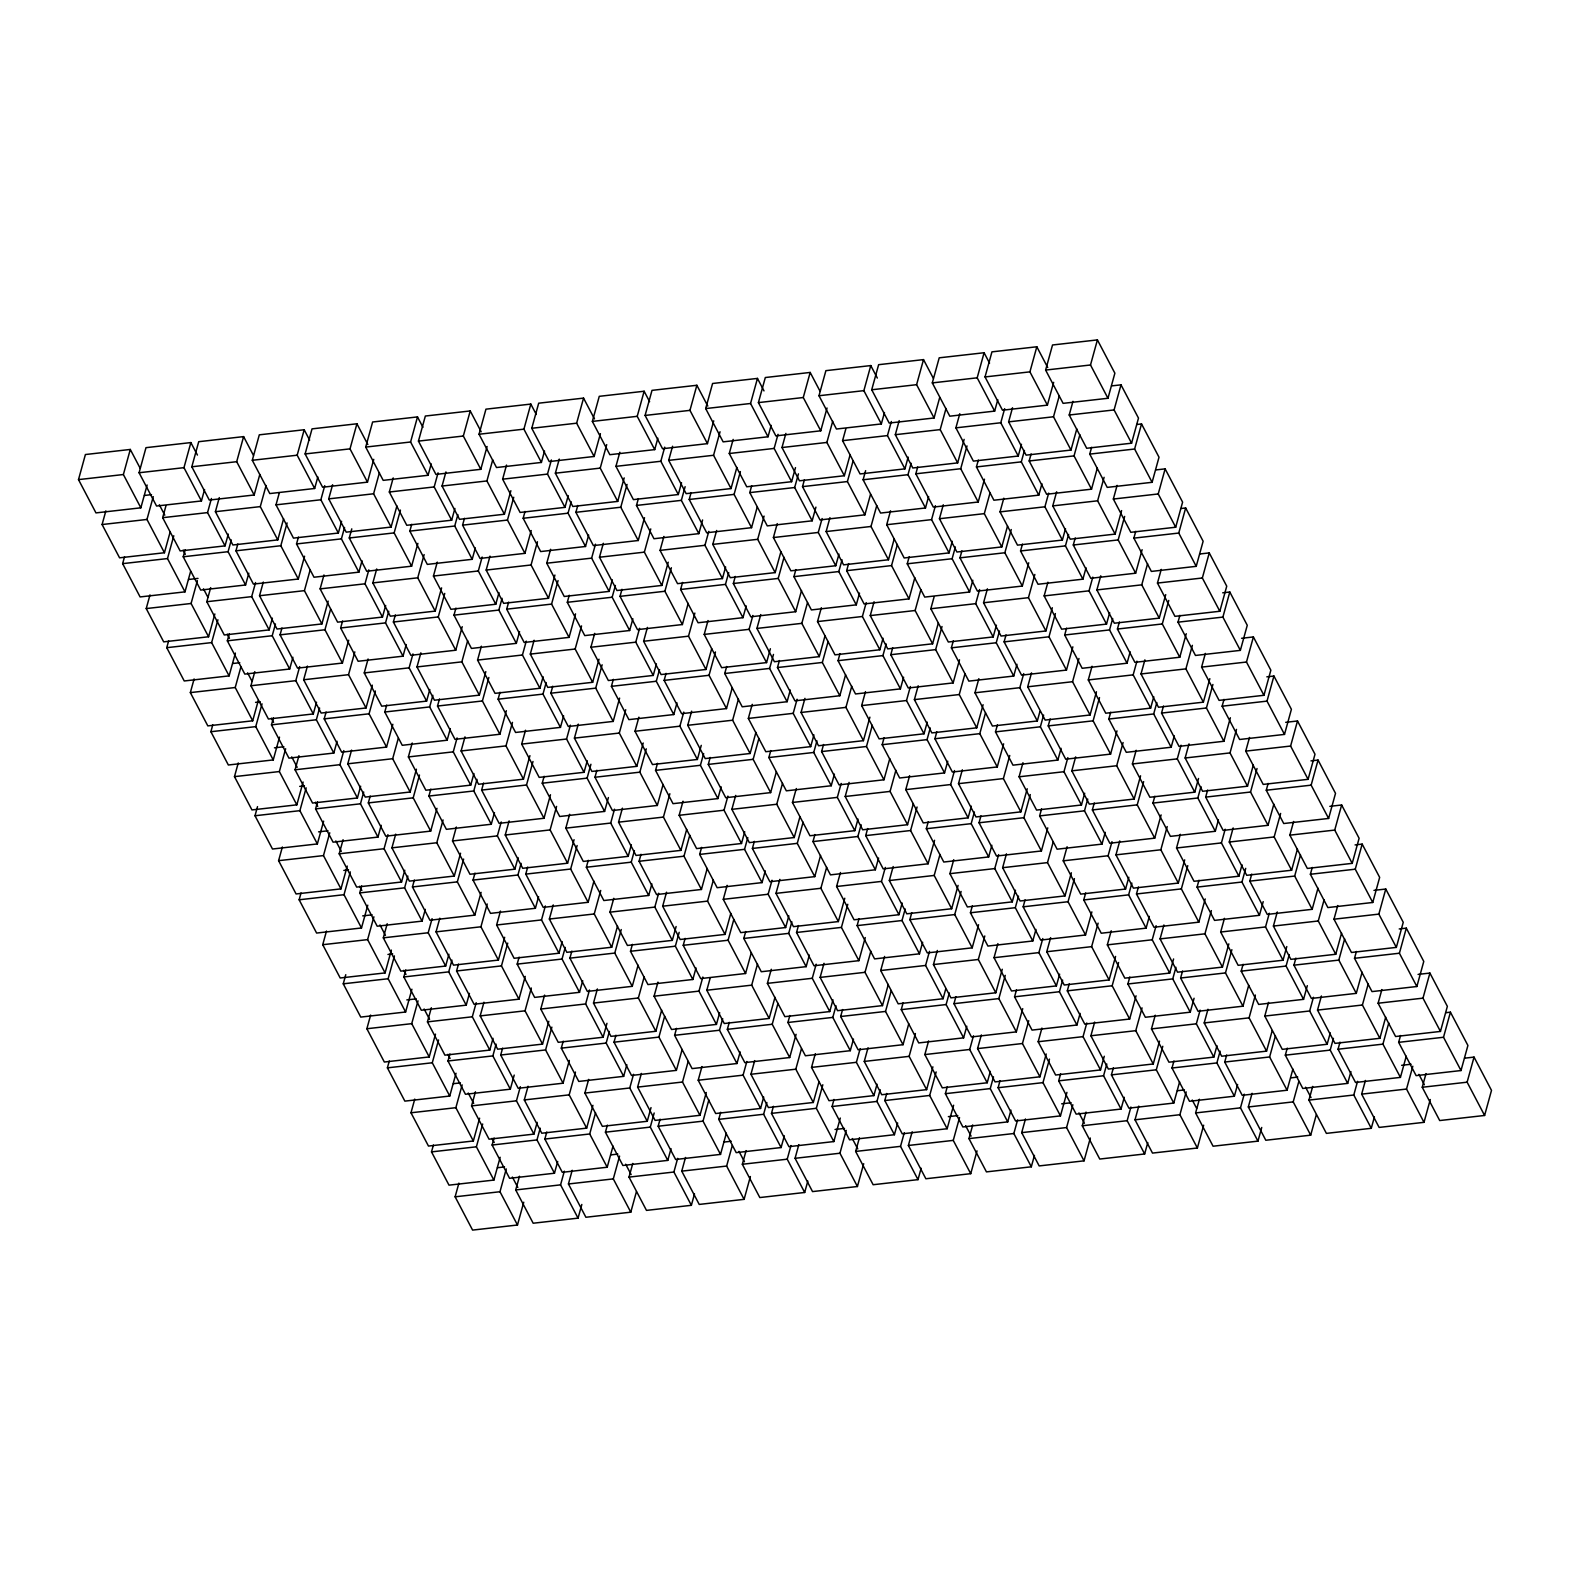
<?xml version="1.0" encoding="UTF-8"?>
<svg xmlns="http://www.w3.org/2000/svg" width="1570" height="1570" viewBox="0 0 1570 1570"><rect width="100%" height="100%" fill="white"/><g stroke="black" fill="none" stroke-linecap="round" stroke-linejoin="round"><path stroke-width="1.5" d="M147.129 485.012L140.849 507.816L95.966 512.899L78.5 479.615L85.408 454.535L130.29 449.452L140.123 468.174M170.09 532.21L164.438 552.738L119.575 557.821L102.089 524.537L105.857 510.858M140.849 507.816L123.382 474.533L130.29 449.452M204.571 489.546L201.431 500.948L156.568 506.031L139.082 472.747L145.99 447.666L190.873 442.583L197.427 455.064M190.637 571.323L184.985 591.851L140.103 596.934L122.637 563.65L124.521 556.801M164.438 552.738L146.972 519.454L153.252 496.65M228.278 534.114L225.04 545.869L180.157 550.952L162.672 517.688L165.91 505.933M201.431 500.948L183.965 467.664L190.873 442.583M214.855 613.968L208.575 636.772L163.692 641.855L146.226 608.571L149.994 594.893M259.815 474.454L254.163 494.982L209.301 500.065L191.815 466.781L198.723 441.7L243.605 436.617L253.437 455.339M184.985 591.851L167.499 558.567L173.779 535.762M248.806 573.227L245.568 584.982L200.685 590.065L183.219 556.781L185.162 549.736M235.382 653.081L229.102 675.885L184.239 680.968L166.754 647.684L168.638 640.835M225.04 545.869L207.554 512.605L211.44 498.495M283.601 518.748L277.772 539.903L232.89 544.986L215.404 511.702L219.29 497.592M208.575 636.772L191.089 603.488L197.369 580.684M254.163 494.982L236.697 461.698L243.605 436.617M272.395 618.148L269.157 629.904L224.274 634.986L206.808 601.722L210.694 587.612M317.846 476.927L314.648 488.486L269.785 493.569L252.299 460.285L259.305 434.831L304.188 429.748L309.643 440.149M245.568 584.982L228.082 551.698L231.32 539.943M258.363 700.279L252.691 720.807L207.829 725.889L190.343 692.606L194.111 678.927M304.58 556.212L298.3 579.016L253.418 584.099L235.951 550.815L237.835 543.966M229.102 675.885L211.636 642.601L217.916 619.797M277.772 539.903L260.286 506.619L266.115 485.464M292.923 657.261L289.685 669.016L244.822 674.099L227.336 640.815L229.279 633.77M279.519 737.115L273.239 759.919L228.356 765.002L210.89 731.718L212.774 724.869M341.593 521.279L338.355 533.035L293.472 538.117L276.006 504.853L279.244 493.098M269.157 629.904L251.691 596.639L255.576 582.529M314.648 488.486L297.181 455.202L304.188 429.748M328.169 601.133L321.889 623.938L277.007 629.02L259.541 595.736L263.309 582.058M252.691 720.807L235.225 687.523L240.877 667.014M373.758 459.343L367.478 482.147L322.615 487.23L305.129 453.946L312.037 428.865L356.92 423.782L367.851 444.585M298.3 579.016L280.814 545.732L287.094 522.928M316.532 702.183L313.293 713.938L268.411 719.021L250.925 685.756L254.811 671.646M362.022 560.745L358.882 572.147L314 577.23L296.534 543.946L298.418 537.117M289.685 669.016L272.218 635.732L275.457 623.977M303.108 782.037L296.828 804.841L251.946 809.924L234.48 776.64L238.248 762.961M348.697 640.246L342.417 663.05L297.554 668.133L280.068 634.849L281.952 628M273.239 759.919L255.753 726.635L262.033 703.831M338.355 533.035L320.869 499.77L324.754 485.66M396.916 505.913L391.087 527.069L346.205 532.152L328.719 498.867L332.604 484.757M321.889 623.938L304.423 590.654L310.075 570.145M337.059 741.295L333.821 753.051L288.939 758.133L271.473 724.849L273.415 717.804M367.478 482.147L350.012 448.863L356.92 423.782M323.636 821.149L317.356 843.934L272.493 849.017L255.007 815.752L257.519 806.627M385.671 605.47L382.472 617.069L337.609 622.152L320.123 588.887L323.969 574.954M313.293 713.938L295.808 680.673L299.693 666.563M431.22 463.876L428.08 475.278L383.198 480.361L365.712 447.077L372.62 421.996L417.502 416.913L422.958 427.315M358.882 572.147L341.416 538.863L344.556 527.461M372.306 685.168L366.026 707.972L321.143 713.055L303.658 679.771L307.426 666.092M296.828 804.841L279.362 771.557L285.642 748.753M417.895 543.377L411.615 566.181L366.732 571.264L349.266 537.98L351.778 528.855M342.417 663.05L324.951 629.766L330.603 609.238M360.649 786.217L357.411 797.972L312.548 803.055L295.062 769.771L298.948 755.68M391.087 527.069L373.601 493.785L379.43 472.629M406.218 644.563L403.019 656.182L358.137 661.264L340.651 627.98L342.574 621.014M333.821 753.051L316.355 719.766L319.593 708.011M347.245 866.071L340.965 888.875L296.082 893.958L278.596 860.674L282.364 846.995M392.834 724.28L386.554 747.084L341.671 752.167L324.205 718.883L326.089 712.034M317.356 843.934L299.89 810.669L306.17 787.865M454.908 508.444L451.669 520.2L406.787 525.283L389.321 492.018L393.207 477.908M382.472 617.069L365.005 583.804L368.832 569.871M428.08 475.278L410.594 441.994L417.502 416.913M441.602 587.886L435.204 611.103L390.322 616.186L372.855 582.902L376.702 568.968M366.026 707.972L348.54 674.688L354.82 651.884M381.196 825.329L377.958 837.085L333.075 842.168L315.59 808.884L317.533 801.838M487.092 446.508L480.812 469.312L435.93 474.395L418.444 441.111L425.352 416.03L470.235 410.947L481.166 431.75M411.615 566.181L394.149 532.897L400.428 510.093M367.772 905.183L361.492 927.968L316.61 933.051L299.144 899.787L301.028 892.938M429.807 689.505L426.608 701.103L381.726 706.186L364.26 672.922L368.087 658.988M357.411 797.972L339.944 764.688L343.83 750.597M475.337 547.91L472.197 559.312L427.315 564.395L409.849 531.111L411.733 524.282M403.019 656.182L385.533 622.897L388.732 611.279M416.423 769.202L410.143 792.006L365.26 797.089L347.794 763.805L351.562 750.126M340.965 888.875L323.479 855.591L329.759 832.787M462.228 626.685L455.751 650.215L410.869 655.298L393.383 622.014L395.326 614.949M386.554 747.084L369.068 713.801L375.348 690.996M451.669 520.2L434.183 486.935L438.069 472.825M404.785 870.251L401.547 882.006L356.665 887.089L339.198 853.805L343.084 839.714M510.878 490.723L504.402 514.234L459.519 519.317L442.053 486.033L445.939 471.922M435.204 611.103L417.738 577.819L424.135 554.602M450.335 728.598L447.136 740.216L402.254 745.299L384.787 712.015L386.711 705.048M377.958 837.085L360.472 803.801L363.71 792.045M391.362 950.105L385.082 972.909L340.199 977.992L322.733 944.708L326.501 931.03M480.812 469.312L463.327 436.028L470.235 410.947M436.97 808.314L430.69 831.099L385.808 836.182L368.322 802.918L370.206 796.068M361.492 927.968L344.007 894.704L350.287 871.899M498.985 592.636L495.786 604.234L450.924 609.317L433.438 576.053L437.284 562.119M426.608 701.103L409.122 667.839L412.969 653.905M544.535 451.041L541.395 462.443L496.512 467.526L479.046 434.242L485.954 409.162L530.817 404.079L536.292 414.48M472.197 559.312L454.731 526.029L457.871 514.626M485.817 671.626L479.341 695.137L434.458 700.22L416.992 666.936L420.878 652.826M410.143 792.006L392.677 758.722L398.329 738.214M425.313 909.364L422.075 921.119L377.192 926.202L359.726 892.918L361.669 885.872M531.209 530.542L524.929 553.346L480.047 558.429L462.581 525.145L464.465 518.296M455.751 650.215L438.265 616.932L444.742 593.421M411.909 989.218L405.609 1012.002L360.747 1017.085L343.261 983.821L345.773 974.695M473.924 773.539L470.725 785.137L425.862 790.22L408.377 756.936L412.223 743.003M401.547 882.006L384.061 848.722L387.947 834.632M504.402 514.234L486.916 480.95L492.745 459.794M519.572 631.591L516.334 643.347L471.451 648.43L453.985 615.146L455.928 608.1M447.136 740.216L429.67 706.932L432.869 695.314M460.56 853.236L454.279 876.04L409.397 881.123L391.931 847.839L395.699 834.161M385.082 972.909L367.615 939.625L373.896 916.821M506.345 710.719L499.868 734.25L454.986 739.333L437.52 706.049L439.463 698.984M430.69 831.099L413.204 797.835L419.484 775.03M568.222 495.61L564.984 507.365L520.102 512.448L502.635 479.184L506.521 465.073M495.786 604.234L478.32 570.97L482.147 557.036M448.902 954.285L445.664 966.041L400.801 971.123L383.315 937.839L387.201 923.749M541.395 462.443L523.909 429.159L530.817 404.079M554.916 575.052L548.519 598.268L503.656 603.351L486.17 570.067L490.017 556.133M479.341 695.137L461.855 661.853L467.683 640.697M494.471 812.632L491.273 824.25L446.39 829.333L428.924 796.049L430.828 789.082M422.075 921.119L404.609 887.835L407.847 876.08M600.407 433.673L594.127 456.477L549.245 461.56L531.779 428.276L538.687 403.196L583.549 398.113L594.481 418.915M435.498 1034.139L429.218 1056.944L384.336 1062.026L366.87 1028.743L370.638 1015.064M524.929 553.346L507.463 520.062L513.743 497.258M481.087 892.349L474.807 915.133L429.925 920.216L412.459 886.952L414.343 880.103M405.609 1012.002L388.143 978.738L394.423 955.934M543.102 676.729L539.923 688.268L495.041 693.351L477.574 660.087L481.382 646.212M470.725 785.137L453.259 751.853L457.086 737.92M588.652 535.076L585.512 546.478L540.649 551.561L523.163 518.277L525.047 511.447M516.334 643.347L498.848 610.063L502.086 598.307M529.934 755.661L523.458 779.171L478.595 784.254L461.109 750.97L464.995 736.86M454.279 876.04L436.794 842.756L443.074 819.952M469.45 993.398L466.212 1005.153L421.329 1010.236L403.843 976.952L405.786 969.907M575.542 613.85L569.066 637.381L524.184 642.464L506.698 609.18L508.641 602.115M499.868 734.25L482.402 700.966L488.878 677.455M564.984 507.365L547.498 474.101L551.384 459.99M456.026 1073.252L449.746 1096.037L404.864 1101.12L387.397 1067.855L389.281 1061.006M518.061 857.573L514.862 869.172L469.979 874.255L452.513 840.97L456.34 827.037M445.664 966.041L428.198 932.757L432.084 918.666M624.193 477.888L617.716 501.399L572.834 506.482L555.368 473.198L559.254 459.088M548.519 598.268L531.053 564.984L537.45 541.768M563.63 715.822L560.451 727.381L515.588 732.464L498.102 699.18L500.006 692.252M491.273 824.25L473.787 790.966L476.986 779.348M504.677 937.27L498.397 960.075L453.534 965.158L436.048 931.873L439.816 918.195M594.127 456.477L576.641 423.193L583.549 398.113M429.218 1056.944L411.733 1023.66L418.012 1000.855M550.481 794.754L544.005 818.264L499.123 823.347L481.637 790.083L483.58 783.018M474.807 915.133L457.341 881.869L463.621 859.065M612.3 579.801L609.121 591.399L564.238 596.482L546.753 563.218L550.599 549.284M539.923 688.268L522.437 655.004L526.264 641.129M657.85 438.207L654.71 449.609L609.827 454.692L592.361 421.408L599.269 396.327L644.132 391.244L649.607 401.645M493.039 1038.32L489.801 1050.075L444.918 1055.158L427.452 1021.874L431.338 1007.763M585.512 546.478L568.046 513.194L571.186 501.792M599.014 659.204L592.655 682.302L547.773 687.385L530.307 654.101L534.114 640.246M523.458 779.171L505.991 745.887L512.468 722.377M538.588 896.666L535.39 908.284L490.527 913.367L473.041 880.083L474.964 873.116M466.212 1005.153L448.726 971.869L451.964 960.114M644.524 517.707L638.244 540.512L593.381 545.595L575.896 512.311L577.78 505.462M479.615 1118.174L473.335 1140.978L428.473 1146.061L410.987 1112.777L414.755 1099.098M569.066 637.381L551.58 604.097L558.057 580.586M525.224 976.383L518.944 999.168L474.061 1004.25L456.576 970.986L458.46 964.137M449.746 1096.037L432.28 1062.772L438.56 1039.968M587.239 760.763L584.04 772.303L539.177 777.385L521.691 744.101L525.518 730.246M514.862 869.172L497.376 835.888L501.222 821.954M617.716 501.399L600.231 468.115L606.707 444.604M632.887 618.757L629.648 630.512L584.766 635.595L567.3 602.311L569.243 595.265M560.451 727.381L542.985 694.097L546.164 682.558M574.07 839.695L567.594 863.206L522.712 868.288L505.246 835.005L509.131 820.894M498.397 960.075L480.93 926.791L487.21 903.986M514.214 1075.077L510.329 1089.188L465.466 1094.27L447.98 1060.986L449.923 1053.941M619.62 698.081L613.183 721.415L568.32 726.498L550.834 693.214L552.758 686.208M544.005 818.264L526.519 785L532.995 761.489M681.537 482.775L678.299 494.53L633.416 499.613L615.95 466.349L619.836 452.238M609.121 591.399L591.635 558.135L595.481 544.201M500.163 1157.286L493.883 1180.071L449 1185.154L431.514 1151.889L433.399 1145.04M562.178 941.607L558.979 953.206L514.116 958.289L496.63 925.005L500.477 911.071M654.71 449.609L637.224 416.325L644.132 391.244M489.801 1050.075L472.315 1016.791L476.201 1002.7M668.231 562.217L661.833 585.433L616.971 590.516L599.485 557.232L603.331 543.298M592.655 682.302L575.169 649.018L581.548 625.92M608.395 797.56L604.587 811.415L559.705 816.498L542.239 783.214L544.142 776.286M535.39 908.284L517.923 875L521.122 863.382M713.722 420.838L707.442 443.643L662.56 448.726L645.093 415.442L652.001 390.361L696.864 385.278L707.795 406.08M548.813 1021.305L542.533 1044.109L497.651 1049.192L480.185 1015.908L483.952 1002.229M638.244 540.512L620.778 507.228L627.058 484.423M473.335 1140.978L455.869 1107.694L462.149 1084.89M593.951 881.143L588.122 902.299L543.24 907.381L525.773 874.117L527.716 867.052M518.944 999.168L501.458 965.903L507.738 943.099M656.417 663.894L653.238 675.434L608.355 680.516L590.889 647.252L594.696 633.377M584.04 772.303L566.574 739.019L570.401 725.163M702.595 519.964L698.827 533.643L653.964 538.726L636.478 505.442L638.362 498.612M537.156 1122.354L533.918 1134.109L489.055 1139.192L471.569 1105.908L475.455 1091.798M629.648 630.512L612.163 597.228L615.401 585.473M643.209 743.003L636.772 766.337L591.91 771.419L574.424 738.135L578.29 724.143M567.594 863.206L550.108 829.922L556.585 806.411M582.725 980.701L579.526 992.318L534.644 997.401L517.178 964.117L519.081 957.15M510.329 1089.188L492.862 1055.903L496.1 1044.148M688.209 603.371L682.381 624.546L637.498 629.629L620.032 596.345L621.975 589.28M523.752 1202.208L517.472 1225.012L472.59 1230.095L455.123 1196.811L458.891 1183.132M613.183 721.415L595.717 688.131L602.134 664.797M678.299 494.53L660.833 461.266L664.718 447.156M569.341 1060.417L563.061 1083.202L518.178 1088.285L500.712 1055.02L502.596 1048.171M493.883 1180.071L476.397 1146.806L482.677 1124.002M631.356 844.797L628.177 856.337L583.294 861.42L565.828 828.136L569.635 814.28M558.979 953.206L541.513 919.922L545.359 905.988M736.86 467.409L731.031 488.564L686.149 493.647L668.683 460.363L672.568 446.253M661.833 585.433L644.367 552.149L650.765 528.933M676.984 702.869L673.765 714.546L628.903 719.629L611.417 686.345L613.34 679.339M604.587 811.415L587.101 778.131L590.928 764.276M617.54 926.084L611.711 947.24L566.848 952.323L549.363 919.039L553.248 904.928M707.442 443.643L689.956 410.359L696.864 385.278M542.533 1044.109L525.047 1010.825L531.327 988.021M557.703 1161.466L554.465 1173.222L509.583 1178.305L492.116 1145.021L494.059 1137.956M663.089 784.451L657.32 805.449L612.437 810.532L594.971 777.248L596.894 770.242M588.122 902.299L570.656 869.034L577.132 845.523M725.634 566.966L722.435 578.565L677.553 583.647L660.067 550.383L663.914 536.449M653.238 675.434L635.771 642.169L639.579 628.294M771.164 425.372L768.024 436.774L723.142 441.857L705.676 408.573L712.584 383.492L757.466 378.409L764.001 390.891M606.962 1023.306L603.115 1037.24L558.233 1042.323L540.767 1009.039L544.594 995.105M698.827 533.643L681.36 500.359L685.128 486.68M533.918 1134.109L516.452 1100.825L520.337 1086.715M711.701 648.685L705.97 669.468L661.088 674.551L643.621 641.266L647.429 627.411M636.772 766.337L619.306 733.053L625.723 709.718M651.884 883.89L648.704 895.449L603.842 900.532L586.356 867.248L588.259 860.321M579.526 992.318L562.04 959.034L565.239 947.416M757.211 507.149L751.559 527.677L706.696 532.76L689.21 499.476L691.094 492.627M592.93 1105.339L586.65 1128.143L541.787 1133.226L524.302 1099.942L528.069 1086.263M682.381 624.546L664.895 591.262L671.371 567.751M517.472 1225.012L499.986 1191.728L506.266 1168.924M638.087 965.177L632.259 986.333L587.376 991.416L569.91 958.151L571.853 951.086M563.061 1083.202L545.595 1049.938L551.875 1027.133M701.26 745.357L697.374 759.468L652.492 764.551L635.006 731.267L638.892 717.176M628.177 856.337L610.71 823.053L614.518 809.198M731.031 488.564L713.565 455.28L720.041 431.77M746.201 605.922L742.963 617.677L698.081 622.76L680.615 589.476L682.558 582.431M581.822 1204.465L578.054 1218.143L533.172 1223.226L515.706 1189.942L519.474 1176.264M673.765 714.546L656.299 681.262L659.518 669.605M686.698 829.372L680.909 850.371L636.027 855.454L618.56 822.17L622.407 808.177M611.711 947.24L594.245 913.956L600.721 890.445M626.842 1064.735L623.643 1076.353L578.78 1081.436L561.295 1048.152L563.218 1041.185M554.465 1173.222L536.979 1139.938L540.217 1128.182M732.287 687.582L726.498 708.58L681.635 713.663L664.149 680.379L666.072 673.373M657.32 805.449L639.834 772.165L646.271 748.831M795.499 467.605L791.614 481.696L746.751 486.778L729.265 453.514L733.151 439.404M722.435 578.565L704.95 545.3L708.796 531.366M613.026 1146.08L607.197 1167.236L562.315 1172.319L544.849 1139.055L546.792 1131.99M676.12 926.516L672.313 940.371L627.431 945.454L609.945 912.17L613.772 898.315M768.024 436.774L750.558 403.49L757.466 378.409M603.115 1037.24L585.649 1003.956L589.476 990.022M780.918 551.698L775.168 572.599L730.285 577.682L712.8 544.397L716.646 530.464M705.97 669.468L688.504 636.184L694.862 613.085M721.14 786.825L717.902 798.581L673.02 803.663L655.553 770.379L657.496 763.334M648.704 895.449L631.238 862.165L634.417 850.606M827.037 408.004L820.757 430.808L775.874 435.891L758.408 402.607L765.316 377.526L810.179 372.443L820.011 391.165M661.677 1010.118L655.848 1031.274L610.965 1036.357L593.499 1003.073L597.385 988.963M751.559 527.677L734.093 494.393L740.373 471.589M586.65 1128.143L569.184 1094.859L575.464 1072.055M707.226 868.485L701.437 889.464L656.574 894.547L639.088 861.282L641.011 854.276M632.259 986.333L614.773 953.068L621.249 929.558M770.379 648.744L766.553 662.599L721.67 667.682L704.204 634.417L708.031 620.542M697.374 759.468L679.888 726.184L683.774 712.093M815.929 507.13L812.161 520.808L767.279 525.891L749.793 492.607L751.677 485.778M651.02 1107.596L647.252 1121.274L602.37 1126.357L584.884 1093.073L588.652 1079.395M742.963 617.677L725.477 584.393L728.715 572.638M578.054 1218.143L560.568 1184.859L564.337 1171.181M755.935 732.346L750.107 753.502L705.224 758.585L687.738 725.301L691.624 711.19M680.909 850.371L663.423 817.087L669.86 793.753M696.02 967.925L692.841 979.484L647.959 984.567L630.492 951.283L632.396 944.355M623.643 1076.353L606.177 1043.069L609.376 1031.451M801.524 590.536L795.696 611.711L750.813 616.794L733.347 583.51L735.29 576.445M636.439 1191.65L630.787 1212.177L585.904 1217.26L568.438 1183.976L572.206 1170.298M726.498 708.58L709.032 675.296L715.449 651.962M791.614 481.696L774.147 448.431L778.033 434.321M682.145 1049.466L676.376 1070.367L631.513 1075.45L614.027 1042.186L615.95 1035.219M607.197 1167.236L589.712 1133.972L595.54 1112.796M744.73 831.747L741.491 843.502L696.609 848.585L679.143 815.301L683.029 801.21M672.313 940.371L654.827 907.087L658.654 893.232M850.175 454.574L844.346 475.73L799.464 480.812L781.997 447.528L785.883 433.418M775.168 572.599L757.682 539.315L764.08 516.098M790.299 690.035L787.1 701.712L742.217 706.794L724.732 673.51L726.674 666.504M717.902 798.581L700.416 765.296L703.654 753.541M730.815 913.406L725.046 934.405L680.163 939.488L662.677 906.204L666.543 892.211M820.757 430.808L803.271 397.524L810.179 372.443M655.848 1031.274L638.362 997.99L644.191 976.834M671.018 1148.632L667.78 1160.387L622.897 1165.47L605.431 1132.186L607.374 1125.121M776.385 771.714L770.635 792.614L725.752 797.697L708.286 764.413L710.189 757.446M701.437 889.464L683.97 856.199L689.76 835.201M838.949 554.131L835.75 565.73L790.868 570.813L773.402 537.548L777.229 523.615M766.553 662.599L749.086 629.334L752.893 615.46M884.479 412.537L881.339 423.939L836.457 429.022L818.99 395.738L825.898 370.657L870.781 365.575L877.336 378.056M719.668 1012.65L716.43 1024.405L671.548 1029.488L654.082 996.204L657.967 982.113M812.161 520.808L794.675 487.524L798.443 473.846M647.252 1121.274L629.766 1087.99L633.534 1074.312M825.015 635.85L819.285 656.633L774.403 661.716L756.936 628.432L760.743 614.577M750.107 753.502L732.621 720.218L738.449 699.062M765.277 870.859L762.039 882.615L717.156 887.698L699.67 854.414L701.613 847.368M692.841 979.484L675.355 946.2L679.182 932.344M870.545 494.314L864.893 514.842L820.011 519.925L802.525 486.641L804.409 479.792M706.264 1092.504L699.965 1115.308L655.102 1120.391L637.616 1087.107L641.384 1073.429M795.696 611.711L778.21 578.427L784.038 557.271M630.787 1212.177L613.301 1178.893L619.581 1156.089M751.304 952.715L745.573 973.498L700.691 978.581L683.225 945.317L685.128 938.389M676.376 1070.367L658.909 1037.103L664.659 1016.202M813.927 734.878L810.689 746.633L765.807 751.716L748.34 718.432L752.226 704.341M741.491 843.502L724.025 810.218L727.911 796.127M844.346 475.73L826.88 442.446L832.708 421.29M859.516 593.087L856.278 604.842L811.396 609.925L793.929 576.641L795.872 569.596M694.509 1193.907L691.369 1205.309L646.487 1210.391L629.02 1177.107L632.788 1163.429M787.1 701.712L769.614 668.428L773.48 654.435M799.974 816.635L794.224 837.536L749.341 842.619L731.875 809.335L735.702 795.401M725.046 934.405L707.56 901.121L713.349 880.122M740.157 1051.9L736.958 1063.518L692.095 1068.601L674.609 1035.317L676.533 1028.35M667.78 1160.387L650.294 1127.103L654.18 1112.993M845.602 674.747L839.813 695.745L794.95 700.828L777.464 667.544L779.407 660.538M770.635 792.614L753.149 759.331L758.918 738.43M908.166 457.105L904.928 468.861L860.066 473.944L842.58 440.679L845.818 428.924M835.75 565.73L818.264 532.465L822.111 518.532M726.341 1133.246L720.512 1154.401L675.63 1159.484L658.164 1126.22L660.106 1119.155M788.827 915.879L785.628 927.536L740.746 932.619L723.279 899.335L727.126 885.343M881.339 423.939L863.873 390.655L870.781 365.575M716.43 1024.405L698.964 991.121L702.85 977.031M894.233 538.863L888.483 559.764L843.6 564.847L826.134 531.563L829.961 517.629M819.285 656.633L801.819 623.349L807.529 602.566M834.416 774.128L831.217 785.746L786.334 790.829L768.868 757.545L770.791 750.578M762.039 882.615L744.553 849.331L747.791 837.575M939.723 397.445L934.071 417.973L889.189 423.056L871.723 389.772L878.631 364.691L923.513 359.608L933.345 378.331M774.991 997.284L769.163 1018.439L724.28 1023.522L706.814 990.238L710.052 978.483M864.893 514.842L847.408 481.558L853.059 461.03M699.965 1115.308L682.499 1082.024L688.151 1061.497M820.58 855.473L814.751 876.629L769.889 881.712L752.403 848.448L754.346 841.383M745.573 973.498L728.087 940.234L733.818 919.431M883.046 638.225L879.867 649.764L835.005 654.847L817.519 621.583L821.345 607.708M810.689 746.633L793.203 713.349L797.089 699.258M928.616 496.571L925.476 507.973L880.593 513.056L863.107 479.772L865.619 470.647M763.707 1097.037L760.567 1108.44L715.684 1113.522L698.199 1080.239L701.967 1066.56M856.278 604.842L838.812 571.558L842.05 559.803M691.369 1205.309L673.903 1172.025L677.671 1158.346M869.898 717.156L863.421 740.667L818.539 745.75L801.053 712.466L804.939 698.356M794.224 837.536L776.757 804.252L782.508 783.351M809.335 955.09L806.156 966.649L761.273 971.732L743.807 938.448L745.711 931.52M736.958 1063.518L719.492 1030.234L722.691 1018.616M914.839 577.701L909.01 598.877L864.128 603.959L846.662 570.675L848.605 563.61M750.381 1176.538L744.101 1199.343L699.219 1204.426L681.753 1171.141L685.521 1157.463M839.813 695.745L822.346 662.462L828.136 641.463M904.928 468.861L887.462 435.596L891.348 421.486M796.088 1034.316L789.69 1057.532L744.828 1062.615L727.342 1029.351L729.265 1022.384M720.512 1154.401L703.026 1121.137L708.855 1099.962M858.005 819.069L854.806 830.667L809.943 835.75L792.457 802.466L796.304 788.533M785.628 927.536L768.142 894.252L772.008 880.26M964.137 439.384L957.661 462.895L912.798 467.978L895.312 434.694L899.198 420.583M888.483 559.764L870.997 526.48L876.766 505.579M903.613 677.2L900.415 688.877L855.532 693.96L838.046 660.676L839.989 653.669M831.217 785.746L813.751 752.462L816.949 740.844M844.778 898.236L838.36 921.57L793.478 926.653L775.992 893.369L779.858 879.377M934.071 417.973L916.605 384.689L923.513 359.608M769.163 1018.439L751.696 985.155L757.525 964M784.333 1135.797L781.095 1147.552L736.212 1152.635L718.746 1119.351L720.689 1112.286M889.778 758.604L883.949 779.78L839.067 784.863L821.601 751.579L823.543 744.514M814.751 876.629L797.285 843.365L803.114 822.189M952.264 541.297L949.065 552.895L904.183 557.978L886.716 524.714L890.543 510.78M879.867 649.764L862.401 616.5L866.208 602.625M997.794 399.702L994.654 411.104L949.791 416.187L932.305 382.903L939.213 357.823L984.096 352.74L989.551 363.141M832.983 999.815L829.745 1011.571L784.882 1016.653L767.396 983.369L771.282 969.279M925.476 507.973L907.99 474.689L911.13 463.287M760.567 1108.44L743.081 1075.156L746.849 1061.477M938.33 623.015L932.6 643.798L887.737 648.881L870.251 615.597L874.078 601.742M863.421 740.667L845.936 707.383L851.764 686.227M878.592 858.025L875.354 869.78L830.471 874.863L812.985 841.579L814.928 834.534M806.156 966.649L788.689 933.365L791.869 921.806M984.488 479.203L978.208 502.007L933.326 507.09L915.84 473.806L917.724 466.957M818.951 1081.946L813.299 1102.474L768.417 1107.556L750.931 1074.272L754.699 1060.594M909.01 598.877L891.544 565.592L897.373 544.437M744.101 1199.343L726.635 1166.059L732.287 1145.531M865.247 937.565L858.888 960.663L814.006 965.746L796.539 932.482L798.443 925.554M789.69 1057.532L772.224 1024.268L777.974 1003.367M927.222 722.141L924.004 733.798L879.121 738.881L861.655 705.617L865.502 691.605M854.806 830.667L837.34 797.383L841.167 783.45M957.661 462.895L940.194 429.611L946.023 408.455M972.831 580.252L969.593 592.008L924.73 597.091L907.244 563.807L909.187 556.761M807.824 1181.072L804.684 1192.474L759.821 1197.557L742.335 1164.273L746.103 1150.594M900.415 688.877L882.929 655.593L886.147 643.935M913.367 803.546L907.538 824.701L862.676 829.784L845.19 796.5L849.076 782.39M838.36 921.57L820.874 888.286L826.664 867.288M853.491 1039.065L850.292 1050.683L805.41 1055.766L787.924 1022.482L789.847 1015.515M781.095 1147.552L763.628 1114.268L766.866 1102.513M959.505 659.792L953.147 682.911L908.265 687.994L890.779 654.71L892.702 647.782M883.949 779.78L866.483 746.496L872.312 725.32M1021.481 444.271L1018.243 456.026L973.38 461.109L955.894 427.845L959.78 413.734M949.065 552.895L931.579 519.631L935.426 505.697M840.303 1118.056L833.827 1141.567L788.945 1146.649L771.478 1113.385L773.421 1106.32M902.161 903.044L898.943 914.702L854.06 919.784L836.594 886.5L840.441 872.508M994.654 411.104L977.188 377.82L984.096 352.74M829.745 1011.571L812.279 978.287L816.164 964.196M1007.547 526.029L1001.797 546.929L956.915 552.012L939.449 518.728L943.276 504.794M932.6 643.798L915.133 610.514L920.864 589.731M947.75 761.234L944.532 772.911L899.649 777.994L882.183 744.71L884.106 737.704M875.354 869.78L857.868 836.496L861.106 824.741M1053.666 382.334L1047.386 405.138L1002.504 410.221L985.038 376.937L991.946 351.857L1036.828 346.774L1047.739 367.576M888.306 984.449L882.477 1005.605L837.595 1010.688L820.129 977.404L824.014 963.293M978.208 502.007L960.722 468.724L967.002 445.919M813.299 1102.474L795.813 1069.19L801.465 1048.662M934.562 840.284L928.086 863.794L883.203 868.877L865.718 835.613L867.66 828.548M858.888 960.663L841.422 927.399L847.78 904.3M996.42 625.174L993.182 636.929L948.319 642.012L930.833 608.748L934.071 596.973M924.004 733.798L906.518 700.534L910.384 686.522M1041.93 483.737L1038.791 495.139L993.908 500.222L976.442 466.938L978.326 460.108M877.022 1084.203L873.882 1095.605L828.999 1100.688L811.533 1067.404L815.301 1053.725M969.593 592.008L952.126 558.724L955.365 546.968M804.684 1192.474L787.218 1159.19L790.986 1145.511M983.095 704.734L976.736 727.832L931.854 732.915L914.388 699.631L918.195 685.776M907.538 824.701L890.072 791.417L895.901 770.262M922.65 942.255L919.47 953.814L874.588 958.897L857.122 925.613L859.025 918.685M850.292 1050.683L832.807 1017.399L836.005 1005.781M1028.723 562.806L1022.325 586.042L977.443 591.125L959.976 557.841L961.9 550.874M863.696 1163.704L857.416 1186.508L812.534 1191.591L795.068 1158.307L798.836 1144.628M953.147 682.911L935.661 649.627L942.02 626.528M1018.243 456.026L1000.777 422.762L1004.663 408.651M908.775 1023.797L903.025 1044.698L858.142 1049.78L840.656 1016.516L842.58 1009.549M833.827 1141.567L816.341 1108.302L822.817 1084.772M971.339 806.175L968.121 817.833L923.258 822.915L905.772 789.631L909.638 775.639M898.943 914.702L881.457 881.418L885.323 867.425M1076.804 428.904L1070.976 450.06L1026.113 455.143L1008.627 421.859L1012.513 407.749M1001.797 546.929L984.311 513.645L990.081 492.745M1016.968 664.287L1013.729 676.042L968.847 681.125L951.381 647.841L953.324 640.795M944.532 772.911L927.065 739.627L930.264 727.97M958.092 885.402L951.675 908.736L906.793 913.818L889.327 880.534L893.173 866.542M1047.386 405.138L1029.92 371.854L1036.828 346.774M882.477 1005.605L865.011 972.321L870.84 951.165M897.647 1122.962L894.409 1134.717L849.527 1139.8L832.061 1106.516L834.004 1099.451M1003.622 743.827L997.264 766.945L952.382 772.028L934.915 738.744L936.819 731.816M928.086 863.794L910.6 830.53L917.076 807.019M1065.52 528.658L1062.38 540.06L1017.497 545.143L1000.031 511.879L1003.799 498.2M993.182 636.929L975.716 603.665L979.601 589.555M1045.62 370.069L1052.528 344.988L1097.41 339.905L1114.877 373.189L1107.969 398.27L1063.106 403.353L1045.62 370.069L1090.502 364.986L1097.41 339.905M945.65 989.335L943.06 998.736L898.197 1003.819L880.711 970.535L884.597 956.444M1038.791 495.139L1021.305 461.855L1024.445 450.453M873.882 1095.605L856.396 1062.321L860.164 1048.642M1052.312 607.747L1045.914 630.963L1001.052 636.046L983.566 602.762L987.412 588.828M976.736 727.832L959.25 694.548L964.981 673.765M991.867 845.268L988.668 856.945L943.786 862.028L926.32 828.744L928.243 821.738M919.47 953.814L902.004 920.53L905.183 908.971M1097.351 467.997L1091.523 489.173L1046.64 494.256L1029.174 460.972L1031.117 453.907M932.894 1066.835L926.614 1089.639L881.732 1094.722L864.265 1061.438L868.033 1047.759M1022.325 586.042L1004.859 552.758L1011.257 529.541M857.416 1186.508L839.95 1153.224L846.23 1130.42M978.561 924.73L972.203 947.829L927.32 952.911L909.854 919.647L911.758 912.719M903.025 1044.698L885.539 1011.433L891.289 990.533M1039.909 711.563L1037.319 720.964L992.436 726.046L974.97 692.782L978.856 678.672M968.121 817.833L950.655 784.549L954.501 770.556M1070.976 450.06L1053.509 416.776L1059.338 395.62M1086.047 567.771L1082.907 579.173L1038.045 584.256L1020.559 550.972L1022.443 544.142M921.139 1168.237L917.999 1179.639L873.136 1184.722L855.65 1151.438L859.418 1137.759M1013.729 676.042L996.243 642.758L999.482 631.003M1027.231 788.768L1020.853 811.867L975.99 816.949L958.505 783.665L962.332 769.81M951.675 908.736L934.189 875.452L939.979 854.453M966.806 1026.23L963.607 1037.849L918.725 1042.931L901.259 1009.647L903.162 1002.68M894.409 1134.717L876.943 1101.433L880.181 1089.678M1072.859 646.84L1066.462 670.076L1021.579 675.159L1004.113 641.875L1006.017 634.908M997.264 766.945L979.798 733.661L985.509 712.858M1111.56 385.906L1121 384.846L1138.486 418.111L1131.578 443.191L1086.695 448.274L1069.209 415.01L1072.977 401.331M1062.38 540.06L1044.914 506.796L1048.681 493.117M953.618 1105.221L947.142 1128.732L902.259 1133.815L884.793 1100.55L886.736 1093.485M1015.476 890.21L1012.257 901.867L967.375 906.95L949.909 873.666L953.755 859.673M943.06 998.736L925.593 965.452L929.479 951.361M1121.588 510.584L1115.112 534.094L1070.23 539.177L1052.764 505.893L1056.649 491.783M1045.914 630.963L1028.448 597.679L1034.846 574.463M1061.084 748.321L1057.846 760.076L1012.984 765.159L995.498 731.875L997.441 724.83M988.668 856.945L971.182 823.661L974.401 812.004M1002.268 969.259L995.792 992.77L950.929 997.853L933.443 964.569L937.329 950.458M1091.523 489.173L1074.037 455.889L1079.866 434.733M926.614 1089.639L909.128 1056.355L915.408 1033.551M1047.759 827.861L1041.401 850.96L996.518 856.042L979.052 822.778L980.956 815.851M972.203 947.829L954.737 914.564L961.095 891.466M1109.656 612.692L1106.516 624.095L1061.634 629.178L1044.148 595.913L1047.916 582.215M1037.319 720.964L1019.833 687.699L1023.738 673.589M1136.817 424.489L1141.527 423.939L1159.013 457.223L1152.105 482.304L1107.223 487.387L1089.757 454.103L1091.641 447.273M990.336 1071.368L987.196 1082.77L942.314 1087.853L924.848 1054.569L928.616 1040.89M1082.907 579.173L1065.441 545.889L1068.581 534.487M917.999 1179.639L900.532 1146.355L904.3 1132.676M1096.449 691.781L1090.051 714.998L1045.169 720.081L1027.702 686.796L1031.529 672.863M1020.853 811.867L1003.387 778.583L1009.745 755.484M1035.965 929.42L1032.785 940.98L987.922 946.062L970.437 912.778L972.34 905.851M963.607 1037.849L946.121 1004.564L949.32 992.946M1142.116 549.696L1135.64 573.207L1090.777 578.29L1073.291 545.006L1075.234 537.941M977.011 1150.869L970.731 1173.673L925.868 1178.756L908.382 1145.472L912.15 1131.793M1066.462 670.076L1048.976 636.792L1055.374 613.556M1131.578 443.191L1114.092 409.927L1121 384.846M1022.737 1008.647L1016.339 1031.863L971.457 1036.946L953.971 1003.681L955.894 996.714M947.142 1128.732L929.676 1095.467L936.152 1071.937M1084.693 793.242L1081.455 804.998L1036.573 810.081L1019.087 776.797L1022.973 762.706M1012.257 901.867L994.772 868.583L998.638 854.59M1115.112 534.094L1097.626 500.81L1104.102 477.3M1130.184 651.805L1127.044 663.207L1082.162 668.29L1064.695 635.006L1066.58 628.177M1057.846 760.076L1040.38 726.792L1043.618 715.037M1071.348 872.802L1064.99 895.901L1020.107 900.984L1002.641 867.7L1006.448 853.844M995.792 992.77L978.326 959.486L984.802 935.975M1010.962 1110.127L1007.724 1121.883L962.861 1126.966L945.375 1093.682L947.318 1086.636M1116.976 730.874L1110.579 754.11L1065.716 759.193L1048.23 725.909L1050.153 718.942M1041.401 850.96L1023.915 817.695L1030.273 794.597M1155.677 469.94L1165.136 468.88L1182.602 502.145L1175.695 527.226L1130.812 532.308L1113.346 499.044L1117.114 485.365M1106.516 624.095L1089.03 590.83L1092.799 577.132M1059.632 974.146L1056.394 985.901L1011.512 990.984L994.026 957.7L997.912 943.609M1152.105 482.304L1134.619 449.02L1141.527 423.939M987.196 1082.77L969.71 1049.486L973.478 1035.807M1165.725 594.618L1159.249 618.129L1114.366 623.212L1096.88 589.928L1100.766 575.817M1090.051 714.998L1072.565 681.714L1078.963 658.497M1105.221 832.355L1101.983 844.111L1057.101 849.193L1039.634 815.909L1041.577 808.864M1032.785 940.98L1015.319 907.695L1018.498 896.136M1046.209 1054L1039.929 1076.804L995.046 1081.887L977.58 1048.603L981.348 1034.924M1135.64 573.207L1118.174 539.923L1124.65 516.412M970.731 1173.673L953.265 1140.389L959.545 1117.585M1091.876 911.895L1085.518 934.994L1040.655 940.077L1023.169 906.812L1025.073 899.885M1016.339 1031.863L998.854 998.598L1005.251 975.362M1153.773 696.727L1150.633 708.129L1105.751 713.212L1088.285 679.947L1092.053 666.249M1081.455 804.998L1063.969 771.714L1067.855 757.623M1180.934 508.503L1185.664 507.973L1203.13 541.258L1196.222 566.338L1151.359 571.421L1133.874 538.137L1135.758 531.308M1034.453 1155.402L1031.313 1166.804L986.451 1171.887L968.965 1138.603L972.733 1124.925M1127.044 663.207L1109.558 629.923L1112.698 618.521M1140.566 775.815L1134.168 799.032L1089.305 804.115L1071.819 770.831L1075.666 756.897M1064.99 895.901L1047.504 862.617L1053.234 841.834M1080.121 1013.396L1076.922 1025.014L1032.039 1030.097L1014.573 996.813L1016.477 989.846M1007.724 1121.883L990.258 1088.599L993.496 1076.843M1186.253 633.711L1179.776 657.241L1134.894 662.324L1117.428 629.04L1119.371 621.975M1110.579 754.11L1093.112 720.826L1099.51 697.59M1175.695 527.226L1158.228 493.961L1165.136 468.88M1066.933 1092.386L1060.457 1115.897L1015.594 1120.98L998.108 1087.716L1000.051 1080.651M1128.81 877.277L1125.572 889.032L1080.69 894.115L1063.224 860.831L1067.109 846.74M1056.394 985.901L1038.908 952.617L1042.794 938.526M1159.249 618.129L1141.763 584.845L1147.591 563.689M1174.301 735.839L1171.161 747.241L1126.298 752.324L1108.812 719.04L1110.697 712.211M1101.983 844.111L1084.497 810.827L1087.735 799.071M1115.583 956.424L1109.107 979.935L1064.244 985.018L1046.758 951.734L1050.644 937.624M1039.929 1076.804L1022.443 1043.52L1028.723 1020.716M1161.113 814.909L1154.715 838.144L1109.833 843.227L1092.367 809.943L1094.27 802.976M1085.518 934.994L1068.051 901.73L1074.41 878.631M1199.814 553.974L1209.253 552.915L1226.739 586.179L1219.831 611.26L1174.949 616.343L1157.463 583.078L1161.251 569.38M1150.633 708.129L1133.167 674.864L1136.935 661.166M1104.279 1056.257L1100.511 1069.935L1055.629 1075.018L1038.162 1041.734L1041.93 1028.056M1196.222 566.338L1178.756 533.054L1185.664 507.973M1031.313 1166.804L1013.847 1133.52L1017.615 1119.842M1209.842 678.652L1203.366 702.163L1158.483 707.246L1141.017 673.962L1144.903 659.851M1134.168 799.032L1116.702 765.748L1123.099 742.531M1149.338 916.389L1146.1 928.145L1101.237 933.228L1083.751 899.944L1085.694 892.898M1076.922 1025.014L1059.436 991.73L1062.635 980.112M1090.326 1138.034L1084.046 1160.838L1039.183 1165.921L1021.697 1132.637L1025.465 1118.959M1179.776 657.241L1162.291 623.957L1168.767 600.446M1136.052 995.812L1129.654 1019.028L1084.772 1024.111L1067.306 990.847L1069.209 983.88M1060.457 1115.897L1042.99 1082.633L1049.466 1059.122M1198.538 778.485L1194.77 792.163L1149.888 797.246L1132.402 763.962L1136.17 750.283M1125.572 889.032L1108.106 855.748L1111.992 841.657M1222.716 592.812L1229.801 592.008L1247.267 625.292L1240.359 650.372L1195.476 655.455L1178.01 622.171L1179.894 615.342M1171.161 747.241L1153.695 713.957L1156.835 702.555M1184.702 859.85L1178.305 883.066L1133.422 888.149L1115.956 854.865L1119.783 840.931M1109.107 979.935L1091.641 946.651L1098.117 923.14M1124.277 1097.293L1121.039 1109.048L1076.176 1114.131L1058.69 1080.847L1060.633 1073.801M1230.37 717.745L1223.893 741.275L1179.031 746.358L1161.545 713.074L1163.488 706.009M1154.715 838.144L1137.229 804.861L1143.627 781.624M1219.831 611.26L1202.345 577.995L1209.253 552.915M1173.595 958.956L1169.709 973.066L1124.826 978.149L1107.341 944.865L1111.226 930.774M1100.511 1069.935L1083.045 1036.651L1086.813 1022.973M1203.366 702.163L1185.899 668.879L1192.376 645.368M1218.438 819.874L1215.298 831.276L1170.415 836.359L1152.949 803.075L1154.833 796.245M1146.1 928.145L1128.634 894.861L1131.872 883.105M1159.524 1041.165L1153.243 1063.969L1108.361 1069.052L1090.895 1035.768L1094.663 1022.09M1084.046 1160.838L1066.58 1127.554L1072.859 1104.75M1205.23 898.943L1198.832 922.159L1153.97 927.242L1136.484 893.978L1138.407 887.011M1129.654 1019.028L1112.168 985.764L1118.566 962.528M1241.576 638.284L1253.39 636.949L1270.856 670.213L1263.948 695.294L1219.085 700.377L1201.599 667.113L1205.368 653.414M1194.77 792.163L1177.284 758.879L1181.052 745.201M1147.788 1142.568L1144.648 1153.97L1099.765 1159.053L1082.28 1125.768L1086.047 1112.09M1240.359 650.372L1222.893 617.088L1229.801 592.008M1253.331 765.041L1247.502 786.197L1202.62 791.28L1185.134 757.996L1189.02 743.886M1178.305 883.066L1160.838 849.782L1167.216 826.566M1194.083 998.245L1190.237 1012.179L1145.354 1017.262L1127.888 983.978L1129.811 977.011M1121.039 1109.048L1103.573 1075.764L1106.811 1064.009M1223.893 741.275L1206.427 707.991L1212.903 684.481M1179.6 1081.907L1173.771 1103.062L1128.909 1108.145L1111.423 1074.881L1113.366 1067.816M1242.027 864.795L1238.887 876.197L1194.024 881.28L1176.538 847.996L1180.306 834.318M1169.709 973.066L1152.223 939.782L1156.109 925.692M1266.833 676.847L1273.918 676.042L1291.403 709.326L1284.495 734.407L1239.613 739.49L1222.127 706.206L1224.011 699.376M1215.298 831.276L1197.832 797.992L1200.972 786.59M1228.839 943.884L1222.441 967.1L1177.559 972.183L1160.073 938.899L1163.919 924.965M1153.243 1063.969L1135.777 1030.685L1142.057 1007.881M1273.859 804.134L1268.03 825.31L1223.148 830.393L1205.681 797.109L1207.624 790.044M1198.832 922.159L1181.366 888.895L1187.764 865.659M1263.948 695.294L1246.482 662.03L1253.39 636.949M1216.966 1045.698L1213.826 1057.101L1168.943 1062.183L1151.477 1028.899L1155.245 1015.221M1144.648 1153.97L1127.162 1120.686L1130.93 1107.007M1247.502 786.197L1230.016 752.913L1236.493 729.402M1263.202 901.631L1259.434 915.31L1214.552 920.393L1197.066 887.109L1198.95 880.26M1190.237 1012.179L1172.751 978.895L1175.95 967.277M1203.66 1125.199L1197.38 1148.004L1152.498 1153.086L1135.012 1119.803L1138.78 1106.124M1248.719 985.293L1242.969 1006.193L1198.087 1011.276L1180.62 978.012L1182.544 971.045M1173.771 1103.062L1156.305 1069.798L1162.781 1046.287M1285.712 722.318L1297.507 720.983L1314.993 754.248L1308.085 779.328L1263.202 784.411L1245.736 751.127L1249.504 737.449M1238.887 876.197L1221.421 842.913L1225.189 829.235M1284.495 734.407L1267.01 701.123L1273.918 676.042M1297.448 849.076L1291.619 870.231L1246.737 875.314L1229.271 842.03L1233.157 827.92M1222.441 967.1L1204.955 933.816L1211.353 910.6M1237.611 1084.458L1234.373 1096.213L1189.491 1101.296L1172.005 1068.012L1173.948 1060.967M1268.03 825.31L1250.544 792.026L1257.02 768.515M1286.792 946.553L1283.024 960.232L1238.141 965.314L1220.675 932.03L1224.443 918.352M1213.826 1057.101L1196.36 1023.817L1200.128 1010.138M1310.97 760.881L1318.054 760.076L1335.52 793.36L1328.612 818.441L1283.73 823.524L1266.264 790.24L1268.148 783.41M1259.434 915.31L1241.948 882.026L1245.716 868.347M1272.21 1030.607L1266.558 1051.135L1221.676 1056.217L1204.21 1022.933L1207.978 1009.255M1197.38 1148.004L1179.894 1114.72L1186.174 1091.915M1317.995 888.169L1312.167 909.324L1267.284 914.407L1249.799 881.143L1251.741 874.078M1242.969 1006.193L1225.483 972.929L1231.881 949.693M1308.085 779.328L1290.599 746.044L1297.507 720.983M1261.73 1127.456L1257.962 1141.135L1213.08 1146.218L1195.614 1112.934L1199.382 1099.255M1291.619 870.231L1274.153 836.947L1280.629 813.437M1307.319 985.666L1303.551 999.344L1258.669 1004.427L1241.203 971.143L1243.087 964.294M1234.373 1096.213L1216.887 1062.929L1220.126 1051.174M1292.915 1069.072L1287.086 1090.228L1242.223 1095.311L1224.737 1062.046L1226.68 1054.981M1329.829 806.352L1341.643 804.998L1359.11 838.282L1352.202 863.363L1307.339 868.445L1289.853 835.161L1293.621 821.483M1283.024 960.232L1265.538 926.948L1269.306 913.269M1328.612 818.441L1311.146 785.157L1318.054 760.076M1341.585 933.11L1335.756 954.266L1290.874 959.348L1273.407 926.064L1277.293 911.954M1266.558 1051.135L1249.092 1017.851L1255.372 995.046M1312.167 909.324L1294.681 876.06L1300.509 854.885M1330.281 1032.864L1327.141 1044.266L1282.278 1049.349L1264.792 1016.065L1268.56 1002.386M1257.962 1141.135L1240.477 1107.851L1244.245 1094.172M1355.087 844.915L1362.171 844.111L1379.657 877.394L1372.749 902.475L1327.867 907.558L1310.381 874.274L1312.265 867.445M1303.551 999.344L1286.085 966.06L1289.225 954.658M1316.347 1114.641L1310.695 1135.169L1265.812 1140.252L1248.327 1106.968L1252.095 1093.289M1362.112 972.203L1356.284 993.359L1311.401 998.441L1293.935 965.177L1295.878 958.112M1287.086 1090.228L1269.62 1056.963L1275.448 1035.788M1352.202 863.363L1334.736 830.079L1341.643 804.998M1335.756 954.266L1318.27 920.982L1324.099 899.826M1350.926 1071.623L1347.688 1083.378L1302.806 1088.461L1285.32 1055.177L1287.263 1048.132M1373.966 890.386L1385.76 889.032L1403.246 922.316L1396.338 947.397L1351.456 952.48L1333.99 919.196L1337.758 905.517M1327.141 1044.266L1309.674 1010.982L1313.442 997.303M1372.749 902.475L1355.263 869.191L1362.171 844.111M1385.702 1017.144L1379.873 1038.3L1335.01 1043.383L1317.524 1010.099L1321.41 995.988M1310.695 1135.169L1293.209 1101.885L1298.861 1081.357M1356.284 993.359L1338.818 960.094L1344.646 938.919M1374.417 1116.898L1371.277 1128.3L1326.395 1133.383L1308.929 1100.099L1312.697 1086.42M1399.223 928.949L1406.308 928.145L1423.774 961.429L1416.866 986.51L1372.003 991.592L1354.517 958.308L1356.401 951.459M1347.688 1083.378L1330.202 1050.094L1333.44 1038.339M1406.249 1056.237L1400.42 1077.393L1355.538 1082.476L1338.052 1049.211L1339.995 1042.146M1396.338 947.397L1378.852 914.113L1385.76 889.032M1379.873 1038.3L1362.407 1005.016L1368.235 983.86M1418.083 974.42L1429.897 973.066L1447.363 1006.35L1440.455 1031.431L1395.593 1036.514L1378.107 1003.23L1381.875 989.551M1371.277 1128.3L1353.791 1095.016L1357.559 1081.337M1416.866 986.51L1399.4 953.226L1406.308 928.145M1430.29 1099.53L1424.01 1122.334L1379.127 1127.417L1361.661 1094.133L1365.429 1080.454M1400.42 1077.393L1382.934 1044.128L1388.763 1022.953M1445.715 1012.709L1450.425 1012.179L1467.911 1045.463L1461.003 1070.544L1416.12 1075.627L1398.654 1042.343L1400.538 1035.494M1440.455 1031.431L1422.989 998.147L1429.897 973.066M1424.01 1122.334L1406.524 1089.05L1412.804 1066.246M1464.574 1058.18L1474.034 1057.101L1491.5 1090.385L1484.592 1115.465L1439.71 1120.548L1422.243 1087.264L1426.011 1073.586M1461.003 1070.544L1443.517 1037.26L1450.425 1012.179M1484.592 1115.465L1467.126 1082.181L1474.034 1057.101M78.5 479.615L123.382 474.533M139.082 472.747L183.965 467.664M191.815 466.781L236.697 461.698M305.129 453.946L350.012 448.863M365.712 447.077L410.594 441.994M418.444 441.111L463.327 436.028M479.046 434.242L523.909 429.159M531.779 428.276L576.641 423.193M592.361 421.408L637.224 416.325M645.093 415.442L689.956 410.359M705.676 408.573L750.558 403.49M758.408 402.607L803.271 397.524M818.99 395.738L863.873 390.655M871.723 389.772L916.605 384.689M932.305 382.903L977.188 377.82M985.038 376.937L1029.92 371.854M252.299 460.285L297.181 455.202M144.44 495.453L151.525 494.648M102.089 524.537L146.972 519.454M162.672 517.688L207.554 512.605M215.404 511.702L260.286 506.619M276.006 504.853L320.869 499.77M328.719 498.867L373.601 493.785M389.321 492.018L434.183 486.935M442.053 486.033L486.916 480.95M502.635 479.184L547.498 474.101M555.368 473.198L600.231 468.115M615.95 466.349L660.833 461.266M668.683 460.363L713.565 455.28M729.265 453.514L774.147 448.431M781.997 447.528L826.88 442.446M842.58 440.679L887.462 435.596M895.312 434.694L940.194 429.611M955.894 427.845L1000.777 422.762M1008.627 421.859L1053.509 416.776M1069.209 415.01L1114.092 409.927M122.637 563.65L167.499 558.567M183.219 556.781L228.082 551.698M235.951 550.815L280.814 545.732M296.534 543.946L341.416 538.863M349.266 537.98L394.149 532.897M409.849 531.111L454.731 526.029M462.581 525.145L507.463 520.062M523.163 518.277L568.046 513.194M575.896 512.311L620.778 507.228M636.478 505.442L681.36 500.359M689.21 499.476L734.093 494.393M749.793 492.607L794.675 487.524M802.525 486.641L847.408 481.558M863.107 479.772L907.99 474.689M915.84 473.806L960.722 468.724M976.442 466.938L1021.305 461.855M1029.174 460.972L1074.037 455.889M1089.757 454.103L1134.619 449.02M188.557 579.487L197.997 578.408M146.226 608.571L191.089 603.488M206.808 601.722L251.691 596.639M259.541 595.736L304.423 590.654M320.123 588.887L365.005 583.804M372.855 582.902L417.738 577.819M433.438 576.053L478.32 570.97M486.17 570.067L531.053 564.984M546.753 563.218L591.635 558.135M599.485 557.232L644.367 552.149M660.067 550.383L704.95 545.3M712.8 544.397L757.682 539.315M773.402 537.548L818.264 532.465M826.134 531.563L870.997 526.48M886.716 524.714L931.579 519.631M939.449 518.728L984.311 513.645M1000.031 511.879L1044.914 506.796M1052.764 505.893L1097.626 500.81M1113.346 499.044L1158.228 493.961M166.754 647.684L211.636 642.601M227.336 640.815L272.218 635.732M280.068 634.849L324.951 629.766M340.651 627.98L385.533 622.897M393.383 622.014L438.265 616.932M453.985 615.146L498.848 610.063M506.698 609.18L551.58 604.097M567.3 602.311L612.163 597.228M620.032 596.345L664.895 591.262M680.615 589.476L725.477 584.393M733.347 583.51L778.21 578.427M793.929 576.641L838.812 571.558M846.662 570.675L891.544 565.592M907.244 563.807L952.126 558.724M959.976 557.841L1004.859 552.758M1020.559 550.972L1065.441 545.889M1073.291 545.006L1118.174 539.923M1133.874 538.137L1178.756 533.054M232.694 663.521L239.778 662.717M190.343 692.606L235.225 687.523M250.925 685.756L295.808 680.673M303.658 679.771L348.54 674.688M364.26 672.922L409.122 667.839M416.992 666.936L461.855 661.853M477.574 660.087L522.437 655.004M530.307 654.101L575.169 649.018M590.889 647.252L635.771 642.169M643.621 641.266L688.504 636.184M704.204 634.417L749.086 629.334M756.936 628.432L801.819 623.349M817.519 621.583L862.401 616.5M870.251 615.597L915.133 610.514M930.833 608.748L975.716 603.665M983.566 602.762L1028.448 597.679M1044.148 595.913L1089.03 590.83M1096.88 589.928L1141.763 584.845M1157.463 583.078L1202.345 577.995M255.576 702.359L260.306 701.81M210.89 731.718L255.753 726.635M271.473 724.849L316.355 719.766M324.205 718.883L369.068 713.801M384.787 712.015L429.67 706.932M437.52 706.049L482.402 700.966M498.102 699.18L542.985 694.097M550.834 693.214L595.717 688.131M611.417 686.345L656.299 681.262M664.149 680.379L709.032 675.296M724.732 673.51L769.614 668.428M777.464 667.544L822.346 662.462M838.046 660.676L882.929 655.593M890.779 654.71L935.661 649.627M951.381 647.841L996.243 642.758M1004.113 641.875L1048.976 636.792M1064.695 635.006L1109.558 629.923M1117.428 629.04L1162.291 623.957M1178.01 622.171L1222.893 617.088M274.456 747.811L283.895 746.751M234.48 776.64L279.362 771.557M295.062 769.771L339.944 764.688M347.794 763.805L392.677 758.722M408.377 756.936L453.259 751.853M461.109 750.97L505.991 745.887M521.691 744.101L566.574 739.019M574.424 738.135L619.306 733.053M635.006 731.267L679.888 726.184M687.738 725.301L732.621 720.218M748.34 718.432L793.203 713.349M801.053 712.466L845.936 707.383M861.655 705.617L906.518 700.534M914.388 699.631L959.25 694.548M974.97 692.782L1019.833 687.699M1027.702 686.796L1072.565 681.714M1088.285 679.947L1133.167 674.864M1141.017 673.962L1185.899 668.879M1201.599 667.113L1246.482 662.03M299.713 786.393L304.443 785.844M255.007 815.752L299.89 810.669M315.59 808.884L360.472 803.801M368.322 802.918L413.204 797.835M428.924 796.049L473.787 790.966M481.637 790.083L526.519 785M542.239 783.214L587.101 778.131M594.971 777.248L639.834 772.165M655.553 770.379L700.416 765.296M708.286 764.413L753.149 759.331M768.868 757.545L813.751 752.462M821.601 751.579L866.483 746.496M882.183 744.71L927.065 739.627M934.915 738.744L979.798 733.661M995.498 731.875L1040.38 726.792M1048.23 725.909L1093.112 720.826M1108.812 719.04L1153.695 713.957M1161.545 713.074L1206.427 707.991M1222.127 706.206L1267.01 701.123M318.573 831.845L328.032 830.785M278.596 860.674L323.479 855.591M339.198 853.805L384.061 848.722M391.931 847.839L436.794 842.756M452.513 840.97L497.376 835.888M505.246 835.005L550.108 829.922M565.828 828.136L610.71 823.053M618.56 822.17L663.423 817.087M679.143 815.301L724.025 810.218M731.875 809.335L776.757 804.252M792.457 802.466L837.34 797.383M845.19 796.5L890.072 791.417M905.772 789.631L950.655 784.549M958.505 783.665L1003.387 778.583M1019.087 776.797L1063.969 771.714M1071.819 770.831L1116.702 765.748M1132.402 763.962L1177.284 758.879M1185.134 757.996L1230.016 752.913M1245.736 751.127L1290.599 746.044M343.83 870.428L348.56 869.878M299.144 899.787L344.007 894.704M359.726 892.918L404.609 887.835M412.459 886.952L457.341 881.869M473.041 880.083L517.923 875M525.773 874.117L570.656 869.034M586.356 867.248L631.238 862.165M639.088 861.282L683.97 856.199M699.67 854.414L744.553 849.331M752.403 848.448L797.285 843.365M812.985 841.579L857.868 836.496M865.718 835.613L910.6 830.53M926.32 828.744L971.182 823.661M979.052 822.778L1023.915 817.695M1039.634 815.909L1084.497 810.827M1092.367 809.943L1137.229 804.861M1152.949 803.075L1197.832 797.992M1205.681 797.109L1250.544 792.026M1266.264 790.24L1311.146 785.157M362.709 915.879L372.149 914.819M322.733 944.708L367.615 939.625M383.315 937.839L428.198 932.757M436.048 931.873L480.93 926.791M496.63 925.005L541.513 919.922M549.363 919.039L594.245 913.956M609.945 912.17L654.827 907.087M662.677 906.204L707.56 901.121M723.279 899.335L768.142 894.252M775.992 893.369L820.874 888.286M836.594 886.5L881.457 881.418M889.327 880.534L934.189 875.452M949.909 873.666L994.772 868.583M1002.641 867.7L1047.504 862.617M1063.224 860.831L1108.106 855.748M1115.956 854.865L1160.838 849.782M1176.538 847.996L1221.421 842.913M1229.271 842.03L1274.153 836.947M1289.853 835.161L1334.736 830.079M387.967 954.462L392.696 953.912M343.261 983.821L388.143 978.738M403.843 976.952L448.726 971.869M456.576 970.986L501.458 965.903M517.178 964.117L562.04 959.034M569.91 958.151L614.773 953.068M630.492 951.283L675.355 946.2M683.225 945.317L728.087 940.234M743.807 938.448L788.689 933.365M796.539 932.482L841.422 927.399M857.122 925.613L902.004 920.53M909.854 919.647L954.737 914.564M970.437 912.778L1015.319 907.695M1023.169 906.812L1068.051 901.73M1083.751 899.944L1128.634 894.861M1136.484 893.978L1181.366 888.895M1197.066 887.109L1241.948 882.026M1249.799 881.143L1294.681 876.06M1310.381 874.274L1355.263 869.191M406.826 999.913L416.286 998.854M366.87 1028.743L411.733 1023.66M427.452 1021.874L472.315 1016.791M480.185 1015.908L525.047 1010.825M540.767 1009.039L585.649 1003.956M593.499 1003.073L638.362 997.99M654.082 996.204L698.964 991.121M706.814 990.238L751.696 985.155M767.396 983.369L812.279 978.287M820.129 977.404L865.011 972.321M880.711 970.535L925.593 965.452M933.443 964.569L978.326 959.486M994.026 957.7L1038.908 952.617M1046.758 951.734L1091.641 946.651M1107.341 944.865L1152.223 939.782M1160.073 938.899L1204.955 933.816M1220.675 932.03L1265.538 926.948M1273.407 926.064L1318.27 920.982M1333.99 919.196L1378.852 914.113M387.397 1067.855L432.28 1062.772M447.98 1060.986L492.862 1055.903M500.712 1055.02L545.595 1049.938M561.295 1048.152L606.177 1043.069M614.027 1042.186L658.909 1037.103M674.609 1035.317L719.492 1030.234M727.342 1029.351L772.224 1024.268M787.924 1022.482L832.807 1017.399M840.656 1016.516L885.539 1011.433M901.259 1009.647L946.121 1004.564M953.971 1003.681L998.854 998.598M1014.573 996.813L1059.436 991.73M1067.306 990.847L1112.168 985.764M1127.888 983.978L1172.751 978.895M1180.62 978.012L1225.483 972.929M1241.203 971.143L1286.085 966.06M1293.935 965.177L1338.818 960.094M1354.517 958.308L1399.4 953.226M453.318 1083.693L460.402 1082.888M410.987 1112.777L455.869 1107.694M471.569 1105.908L516.452 1100.825M524.302 1099.942L569.184 1094.859M584.884 1093.073L629.766 1087.99M637.616 1087.107L682.499 1082.024M698.199 1080.239L743.081 1075.156M750.931 1074.272L795.813 1069.19M811.533 1067.404L856.396 1062.321M864.265 1061.438L909.128 1056.355M924.848 1054.569L969.71 1049.486M977.58 1048.603L1022.443 1043.52M1038.162 1041.734L1083.045 1036.651M1090.895 1035.768L1135.777 1030.685M1151.477 1028.899L1196.36 1023.817M1204.21 1022.933L1249.092 1017.851M1264.792 1016.065L1309.674 1010.982M1317.524 1010.099L1362.407 1005.016M1378.107 1003.23L1422.989 998.147M431.514 1151.889L476.397 1146.806M492.116 1145.021L536.979 1139.938M544.849 1139.055L589.712 1133.972M605.431 1132.186L650.294 1127.103M658.164 1126.22L703.026 1121.137M718.746 1119.351L763.628 1114.268M771.478 1113.385L816.341 1108.302M832.061 1106.516L876.943 1101.433M884.793 1100.55L929.676 1095.467M945.375 1093.682L990.258 1088.599M998.108 1087.716L1042.99 1082.633M1058.69 1080.847L1103.573 1075.764M1111.423 1074.881L1156.305 1069.798M1172.005 1068.012L1216.887 1062.929M1224.737 1062.046L1269.62 1056.963M1285.32 1055.177L1330.202 1050.094M1338.052 1049.211L1382.934 1044.128M1398.654 1042.343L1443.517 1037.26M497.454 1167.727L504.539 1166.922M610.769 1154.892L617.854 1154.087M724.084 1142.057L731.169 1141.253M835.044 1129.478L844.483 1128.418M948.358 1116.643L957.798 1115.583M1061.673 1103.808L1071.132 1102.748M1177.363 1090.718L1184.447 1089.914M1290.677 1077.883L1297.762 1077.079M1401.637 1065.304L1411.077 1064.244M455.123 1196.811L499.986 1191.728M515.706 1189.942L560.568 1184.859M568.438 1183.976L613.301 1178.893M629.02 1177.107L673.903 1172.025M681.753 1171.141L726.635 1166.059M742.335 1164.273L787.218 1159.19M795.068 1158.307L839.95 1153.224M855.65 1151.438L900.532 1146.355M908.382 1145.472L953.265 1140.389M968.965 1138.603L1013.847 1133.52M1021.697 1132.637L1066.58 1127.554M1082.28 1125.768L1127.162 1120.686M1135.012 1119.803L1179.894 1114.72M1195.614 1112.934L1240.477 1107.851M1248.327 1106.968L1293.209 1101.885M1308.929 1100.099L1353.791 1095.016M1361.661 1094.133L1406.524 1089.05M1422.243 1087.264L1467.126 1082.181M1090.502 364.986L1107.969 398.27M1418.907 1074.371L1424.363 1084.772M1305.573 1087.205L1311.048 1097.607M1192.258 1100.04L1196.634 1108.361M1078.943 1112.875L1084.419 1123.276M965.629 1125.71L971.084 1136.111M852.314 1138.544L857.769 1148.946M738.999 1151.379L744.455 1161.78M625.684 1164.214L631.14 1174.615M159.335 504.775L164.791 515.176M183.16 550.128L185.338 554.288M203.472 588.809L207.829 597.13M227.277 634.162L229.456 638.323M247.589 672.843L251.965 681.164M271.414 718.196L273.592 722.357M291.726 756.877L297.181 767.279M315.531 802.231L317.709 806.391M335.843 840.912L341.318 851.313M359.667 886.265L361.846 890.426M379.979 924.946L385.435 935.347M403.784 970.299L405.982 974.46M424.116 1008.98L429.572 1019.381M447.921 1054.333L450.099 1058.474M468.233 1093.014L473.689 1103.416M492.038 1138.348L494.236 1142.509M512.369 1177.049L517.825 1187.45"/></g></svg>
